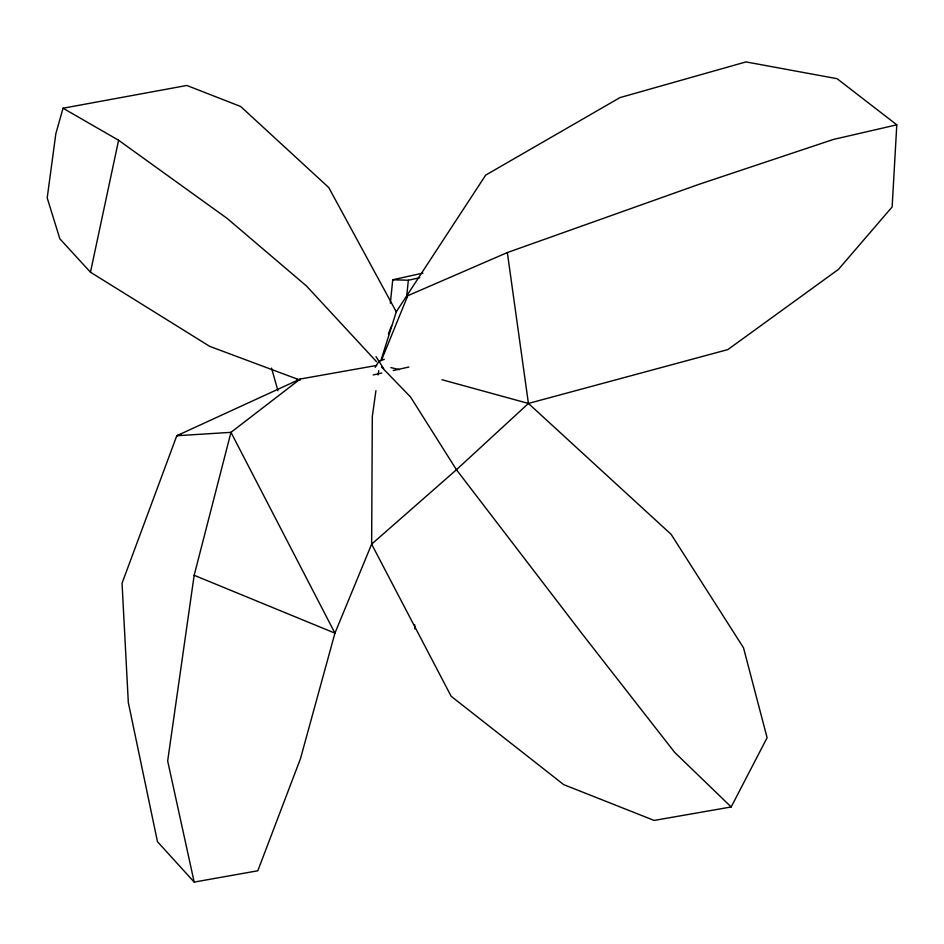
<?xml version="1.0" encoding="UTF-8"?>
<svg xmlns="http://www.w3.org/2000/svg" width="944" height="944" viewBox="0 0 944 944"><rect width="100%" height="100%" fill="white"/><g stroke="black" fill="none" stroke-linecap="round" stroke-linejoin="round"><path stroke-width="1.42" d="M380.857 360.738L396.279 311.803L485.688 175.124L619.948 97.61L745.972 61.915L837.068 78.682L896.8 124.832L892.139 206.937L838.473 269.37L727.859 349.587L528.416 403.442L456.448 469.734L371.641 544.157L334.943 633.141L300.475 758.657L257.818 870.781L194.181 882.085L157.471 841.682L128.313 702.489L122.047 583.227L176.799 435.727L300.263 379.016L376.656 365.446M390.332 303.201L392.751 279.778L422.959 273.087M406.569 297.513L408.351 280.238L419.773 277.701M375.924 390.686L372.314 416.446L371.641 544.157L451.161 696.283L563.698 784.629L654.18 820.43L731.175 806.967L767.094 737.748L743.518 647.82L671.137 534.351L528.416 403.442L442.004 379.724M378.131 374.945L378.733 370.662M300.263 379.016L230.973 432.34L194.169 575.297L167.666 760.97L194.181 882.085M90.471 272.214L118.59 140.243L63.036 108.218L55.838 133.694L47.2 197.921L59.85 238.797L90.471 272.214L209.745 346.377L300.133 380.137M388.421 333.822L391.595 325.68M381.754 359.511L407.749 295.72L507.353 252.555L699.681 184.092L833.41 139.441L896.8 124.832M375.146 367.334L378.933 361.257L384.279 359.357M181.024 434.476L176.799 435.727L230.973 432.34L334.943 633.141L194.169 575.297M373.199 374.957L381.765 373.057M393.2 370.52L408.905 367.039M63.036 108.218L186.829 85.467L240.661 106.495L328.724 187.514L396.279 311.803M392.751 279.778L408.351 280.238M390.899 367.617L399.418 369.623M118.59 140.243L227.221 218.465L306.458 285.973L376.538 361.694M731.175 806.967L674.582 752.285L582.708 634.557L456.448 469.734L410.546 396.987L381.541 367.004M383.689 368.667L375.972 356.608M296.617 378.65L297.395 381.423M271.542 368.077L277.914 390.686M507.353 252.555L528.416 403.442M414.664 624.657L414.876 628.893"/></g></svg>
